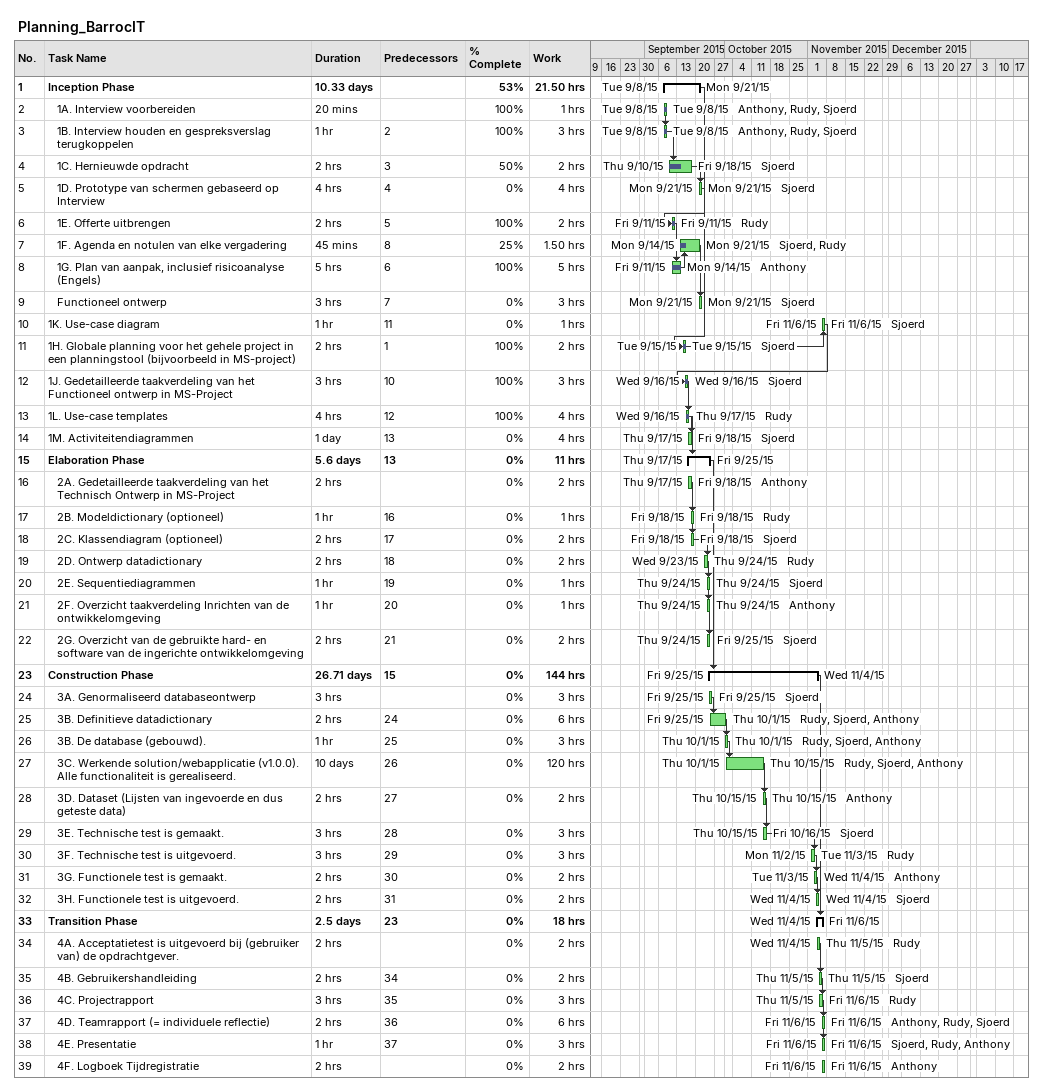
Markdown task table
Planning_BarrocIT

| ID | Level | Task | Duration | Start | Finish | Predecessors | Resources | % complete | Work (h) |
|---|---|---|---|---|---|---|---|---|---|
| 1 | 1 | **Inception Phase** | 10.33d | 2015-09-08 | 2015-09-21 |  |  | 53 | 21.50 |
| 2 | 2 | 1A. Interview voorbereiden | 20min | 2015-09-08 | 2015-09-08 |  | Anthony, Rudy, Sjoerd | 100 | 1 |
| 3 | 2 | 1B. Interview houden en gespreksverslag terugkoppelen | 1h | 2015-09-08 | 2015-09-08 | 2 | Anthony, Rudy, Sjoerd | 100 | 3 |
| 4 | 2 | 1C. Hernieuwde opdracht | 2h | 2015-09-10 | 2015-09-18 | 3 | Sjoerd | 50 | 2 |
| 5 | 2 | 1D. Prototype van schermen gebaseerd op Interview | 4h | 2015-09-21 | 2015-09-21 | 4 | Sjoerd | 0 | 4 |
| 6 | 2 | 1E. Offerte uitbrengen | 2h | 2015-09-11 | 2015-09-11 | 5 | Rudy | 100 | 2 |
| 7 | 2 | 1F. Agenda en notulen van elke vergadering | 45min | 2015-09-14 | 2015-09-21 | 8 | Sjoerd, Rudy | 25 | 1.50 |
| 8 | 2 | 1G. Plan van aanpak, inclusief risicoanalyse (Engels) | 5h | 2015-09-11 | 2015-09-14 | 6 | Anthony | 100 | 5 |
| 9 | 2 | Functioneel ontwerp | 3h | 2015-09-21 | 2015-09-21 | 7 | Sjoerd | 0 | 3 |
| 10 | 1 | 1K. Use-case diagram | 1h | 2015-11-06 | 2015-11-06 | 11 | Sjoerd | 0 | 1 |
| 11 | 1 | 1H. Globale planning voor het gehele project in een planningstool (bijvoorbeeld in MS-project) | 2h | 2015-09-15 | 2015-09-15 | 1 | Sjoerd | 100 | 2 |
| 12 | 1 | 1J. Gedetailleerde taakverdeling van het Functioneel ontwerp in MS-Project | 3h | 2015-09-16 | 2015-09-16 | 10 | Sjoerd | 100 | 3 |
| 13 | 1 | 1L. Use-case templates | 4h | 2015-09-16 | 2015-09-17 | 12 | Rudy | 100 | 4 |
| 14 | 1 | 1M. Activiteitendiagrammen | 1d | 2015-09-17 | 2015-09-18 | 13 | Sjoerd | 0 | 4 |
| 15 | 1 | **Elaboration Phase** | 5.6d | 2015-09-17 | 2015-09-25 | 13 |  | 0 | 11 |
| 16 | 2 | 2A. Gedetailleerde taakverdeling van het Technisch Ontwerp in MS-Project | 2h | 2015-09-17 | 2015-09-18 |  | Anthony | 0 | 2 |
| 17 | 2 | 2B. Modeldictionary (optioneel) | 1h | 2015-09-18 | 2015-09-18 | 16 | Rudy | 0 | 1 |
| 18 | 2 | 2C. Klassendiagram (optioneel) | 2h | 2015-09-18 | 2015-09-18 | 17 | Sjoerd | 0 | 2 |
| 19 | 2 | 2D. Ontwerp datadictionary | 2h | 2015-09-23 | 2015-09-24 | 18 | Rudy | 0 | 2 |
| 20 | 2 | 2E. Sequentiediagrammen | 1h | 2015-09-24 | 2015-09-24 | 19 | Sjoerd | 0 | 1 |
| 21 | 2 | 2F. Overzicht taakverdeling Inrichten van de ontwikkelomgeving | 1h | 2015-09-24 | 2015-09-24 | 20 | Anthony | 0 | 1 |
| 22 | 2 | 2G. Overzicht van de gebruikte hard- en software van de ingerichte ontwikkelomgeving | 2h | 2015-09-24 | 2015-09-25 | 21 | Sjoerd | 0 | 2 |
| 23 | 1 | **Construction Phase** | 26.71d | 2015-09-25 | 2015-11-04 | 15 |  | 0 | 144 |
| 24 | 2 | 3A. Genormaliseerd databaseontwerp | 3h | 2015-09-25 | 2015-09-25 |  | Sjoerd | 0 | 3 |
| 25 | 2 | 3B. Definitieve datadictionary | 2h | 2015-09-25 | 2015-10-01 | 24 | Rudy, Sjoerd, Anthony | 0 | 6 |
| 26 | 2 | 3B. De database (gebouwd). | 1h | 2015-10-01 | 2015-10-01 | 25 | Rudy, Sjoerd, Anthony | 0 | 3 |
| 27 | 2 | 3C. Werkende solution/webapplicatie (v1.0.0). Alle functionaliteit is gerealiseerd. | 10d | 2015-10-01 | 2015-10-15 | 26 | Rudy, Sjoerd, Anthony | 0 | 120 |
| 28 | 2 | 3D. Dataset (Lijsten van ingevoerde en dus geteste data) | 2h | 2015-10-15 | 2015-10-15 | 27 | Anthony | 0 | 2 |
| 29 | 2 | 3E. Technische test is gemaakt. | 3h | 2015-10-15 | 2015-10-16 | 28 | Sjoerd | 0 | 3 |
| 30 | 2 | 3F. Technische test is uitgevoerd. | 3h | 2015-11-02 | 2015-11-03 | 29 | Rudy | 0 | 3 |
| 31 | 2 | 3G. Functionele test is gemaakt. | 2h | 2015-11-03 | 2015-11-04 | 30 | Anthony | 0 | 2 |
| 32 | 2 | 3H. Functionele test is uitgevoerd. | 2h | 2015-11-04 | 2015-11-04 | 31 | Sjoerd | 0 | 2 |
| 33 | 1 | **Transition Phase** | 2.5d | 2015-11-04 | 2015-11-06 | 23 |  | 0 | 18 |
| 34 | 2 | 4A. Acceptatietest is uitgevoerd bij (gebruiker van) de opdrachtgever. | 2h | 2015-11-04 | 2015-11-05 |  | Rudy | 0 | 2 |
| 35 | 2 | 4B. Gebruikershandleiding | 2h | 2015-11-05 | 2015-11-05 | 34 | Sjoerd | 0 | 2 |
| 36 | 2 | 4C. Projectrapport | 3h | 2015-11-05 | 2015-11-06 | 35 | Rudy | 0 | 3 |
| 37 | 2 | 4D. Teamrapport (= individuele reflectie) | 2h | 2015-11-06 | 2015-11-06 | 36 | Anthony, Rudy, Sjoerd | 0 | 6 |
| 38 | 2 | 4E. Presentatie | 1h | 2015-11-06 | 2015-11-06 | 37 | Sjoerd, Rudy, Anthony | 0 | 3 |
| 39 | 2 | 4F. Logboek Tijdregistratie | 2h | 2015-11-06 | 2015-11-06 |  | Anthony | 0 | 2 |
